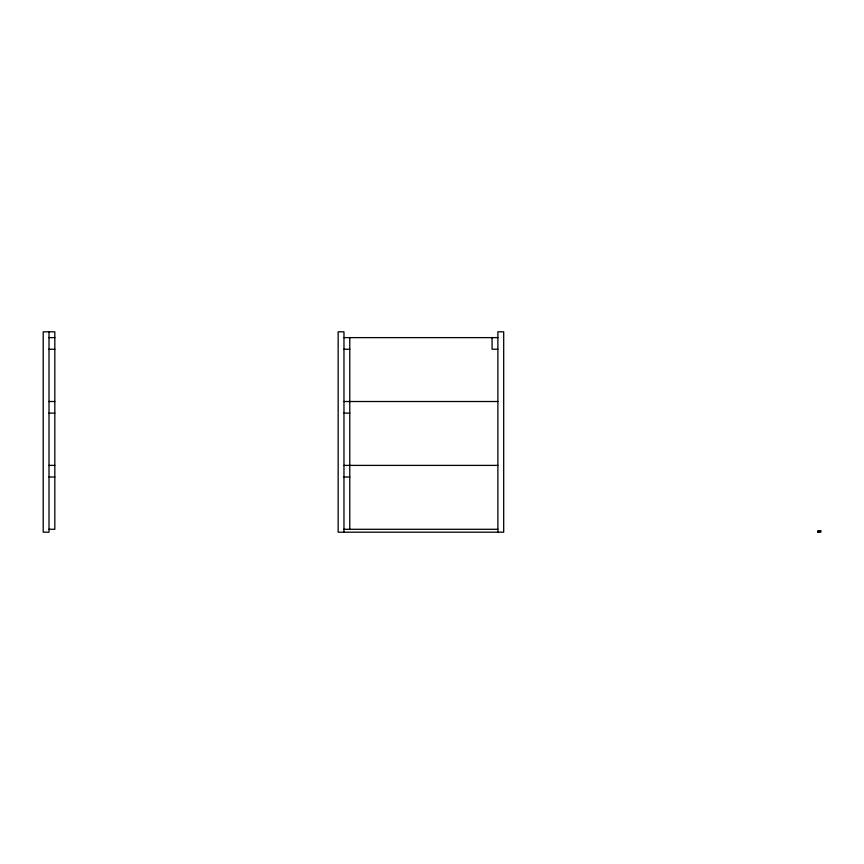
<?xml version="1.0" encoding="UTF-8"?>
<svg xmlns="http://www.w3.org/2000/svg" width="864" height="864" viewBox="0 0 864 864"><rect width="100%" height="100%" fill="white"/><g stroke="black" fill="none" stroke-linecap="round" stroke-linejoin="round"><path stroke-width="1.3" d="M817.895 532.192L820.8 530.744L820.8 532.192L817.895 532.192L817.895 530.604L820.8 530.744M49.01 337.619L54.821 337.619M343.969 337.619L497.88 337.619M49.01 349.24L54.821 349.24M343.969 349.24L349.78 349.24M497.88 349.24L492.07 349.24L492.07 337.619M49.01 401.512L54.821 401.512M343.969 401.512L497.88 401.512M49.01 413.122L54.821 413.122M343.969 413.122L349.78 413.122M49.01 465.394L54.821 465.394M343.969 465.394L497.88 465.394M49.01 477.014L54.821 477.014M343.969 477.014L349.78 477.014M49.01 529.286L54.821 529.286L54.821 331.808L43.2 331.808L43.2 532.192L49.01 532.192L49.01 331.808M343.969 529.286L497.88 529.286M497.88 532.192L497.88 331.808L503.69 331.808L503.69 532.192L338.159 532.192L338.159 331.808L343.969 331.808L343.969 532.192M349.78 337.619L349.78 529.286"/></g></svg>
